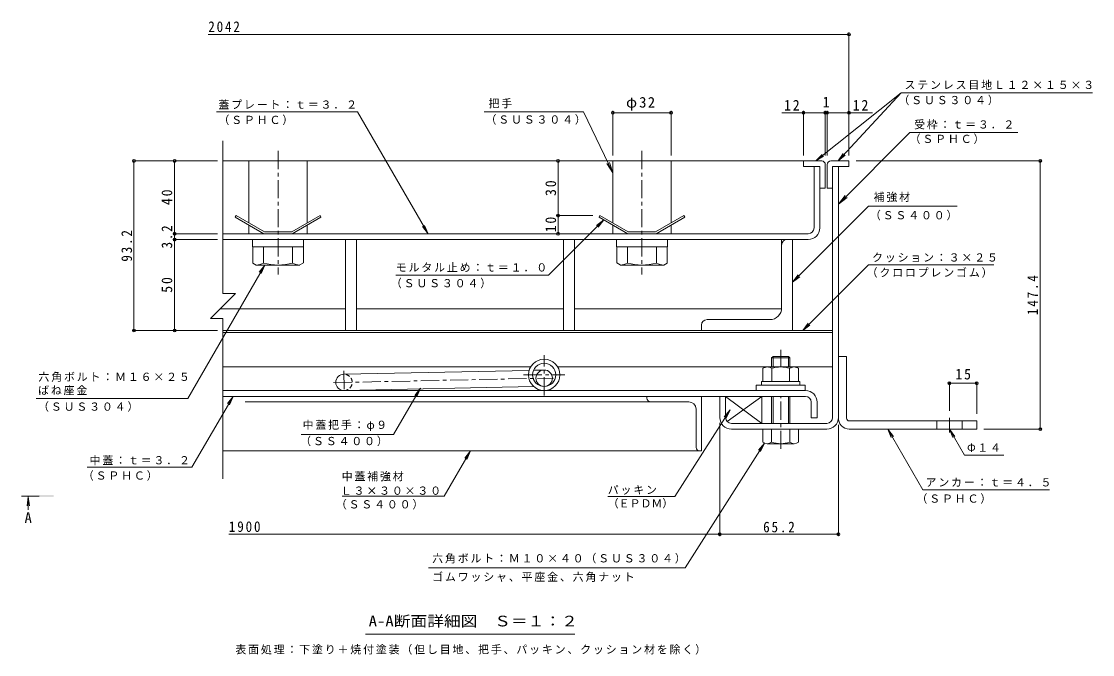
# Model space of a CAD drawing. Units: millimetres on the paper, enlarged 10 times, with parts at other scales. Extents: x -2686 to 2789, y -1962 to 1756.
# Drawn here: x -154 to 2789, y 16 to 1756 of the extents above; entities that cross this region are included whole.
import ezdxf
from ezdxf.enums import TextEntityAlignment as Align

# ---------------------------------------------------------------- set-up
doc = ezdxf.new("R2010")
doc.units = ezdxf.units.MM
doc.header["$LTSCALE"] = 10
doc.header["$PDMODE"] = 32
doc.header["$PDSIZE"] = 8
doc.linetypes.add('CHAIN1', pattern=[8, 5, -1, 1, -1])
doc.linetypes.add('DASHED1', pattern=[1.8, 1.2, -0.6])
for name, color, linetype, lineweight in [('0-2_仕上', 4, 'Continuous', 9), ('0-5_寸法', 7, 'Continuous', 9), ('D-1', 2, 'Continuous', 9), ('D-2', 3, 'Continuous', 9), ('D-3', 4, 'Continuous', 9), ('D-5', 7, 'Continuous', 9), ('D-6', 6, 'Continuous', 9), ('D-7', 5, 'Continuous', 5), ('D-8', 5, 'Continuous', 5), ('D-9', 134, 'Continuous', 5), ('D-A', 3, 'Continuous', 9), ('D-B', 6, 'Continuous', 9), ('D-C', 2, 'Continuous', 9), ('D-E', 3, 'Continuous', 9), ('D-F', 7, 'Continuous', 9)]:
    doc.layers.add(name, color=color, linetype=linetype, lineweight=lineweight)
doc.styles.add('ＭＳ ゴシック', font='')
doc.styles.get('ＭＳ ゴシック').set_extended_font_data('MS Gothic')

msp = doc.modelspace()

# ---------------------------------------------------------------- linework, layer by layer
at = {"layer": '0-2_仕上', "linetype": 'CHAIN1'}
msp.add_line((-154.03, 452.09), (-105.4, 452.09), dxfattribs=at)
at = {"layer": '0-2_仕上'}
for q in [(-138.66, 425.3), (-132.14, 425.3), (-135.4, 414.48)]:
    msp.add_line((-135.4, 450.09), q, dxfattribs=at)
msp.add_solid([(-105.4, 450.09), (-105.4, 454.09), (-65.4, 450.09), (-65.4, 454.09)], dxfattribs=at)
at = {"layer": 'D-1'}
for p, q in [((2074.84, 667.91), (2074.84, 1357.91)), ((2090.84, 1357.91), (2074.84, 1357.91)), ((2090.84, 667.91), (2090.84, 1357.91)), ((1780.84, 667.91), (1780.84, 725.91)), ((2058.84, 651.91), (1796.84, 651.91)), ((1796.84, 635.91), (1907.34, 635.91)), ((2058.84, 635.91), (1957.34, 635.91))]:
    msp.add_line(p, q, dxfattribs=at)
msp.add_lwpolyline([(1764.84, 667.91), (1764.84, 725.91), (1780.84, 725.91)], dxfattribs=at)
for centre, radius, start, end in [((1796.84, 667.91), 32, 180, 270), ((1796.84, 667.91), 16, 180, 270), ((2058.84, 667.91), 16, 270, 0), ((2058.84, 667.91), 32, 270, 0)]:
    msp.add_arc(centre, radius, start, end, dxfattribs=at)
at = {"layer": 'D-2'}
for p, q in [((2023.84, 1188.91), (2023.84, 1357.91)), ((2039.84, 1357.91), (2023.84, 1357.91)), ((2039.84, 1188.91), (2039.84, 1357.91)), ((2007.84, 1172.91), (399.84, 1172.91)), ((399.84, 1156.91), (2007.84, 1156.91))]:
    msp.add_line(p, q, dxfattribs=at)
at = {"layer": 'D-2', "linetype": 'CHAIN1'}
for p, q in [((1282.34, 728.42), (1282.34, 839.4)), ((1225.59, 785.16), (1339.08, 785.16))]:
    msp.add_line(p, q, dxfattribs=at)
at = {"layer": 'D-2'}
for radius in [43.25, 31.75]:
    msp.add_circle((1282.34, 785.16), radius, dxfattribs=at)
for radius in [32, 16]:
    msp.add_arc((2007.84, 1188.91), radius, 270, 0, dxfattribs=at)
at = {"layer": 'D-3'}
for p, q in [((2044.84, 1372.91), (399.84, 1372.91)), ((1994.84, 1372.91), (1994.84, 1357.91)), ((1994.84, 1357.91), (2039.84, 1357.91)), ((2039.84, 1357.91), (2039.84, 1297.91)), ((2054.84, 1362.91), (2054.84, 1297.91)), ((2059.84, 1362.91), (2059.84, 1297.91)), ((2069.84, 1372.91), (2119.84, 1372.91)), ((2119.84, 1357.91), (2074.84, 1357.91)), ((2074.84, 1297.91), (2074.84, 1357.91)), ((2119.84, 1372.91), (2119.84, 1357.91)), ((2039.84, 1297.91), (2054.84, 1297.91)), ((2074.84, 1297.91), (2059.84, 1297.91)), ((435.64, 1222.91), (513.59, 1177.91)), ((666.53, 1222.91), (588.59, 1177.91)), ((1435.64, 1222.91), (1513.59, 1177.91)), ((1666.53, 1222.91), (1588.59, 1177.91)), ((513.59, 1177.91), (588.59, 1177.91)), ((1513.59, 1177.91), (1588.59, 1177.91)), ((589.93, 1172.91), (512.25, 1172.91)), ((1589.93, 1172.91), (1512.25, 1172.91))]:
    msp.add_line(p, q, dxfattribs=at)
for points in [[(435.64, 1222.91), (433.14, 1218.58), (512.25, 1172.91)], [(666.53, 1222.91), (669.03, 1218.58), (589.93, 1172.91)], [(1435.64, 1222.91), (1433.14, 1218.58), (1512.25, 1172.91)], [(1666.53, 1222.91), (1669.03, 1218.58), (1589.93, 1172.91)]]:
    msp.add_lwpolyline(points, dxfattribs=at)
for centre, start, end in [((2044.84, 1362.91), 0, 90), ((2069.84, 1362.91), 90, 180)]:
    msp.add_arc(centre, 10, start, end, dxfattribs=at)
at = {"layer": 'D-5'}
for p, q in [((2263.38, 1560.31), (2028.74, 1372.91)), ((2263.38, 1560.31), (2089.87, 1372.91)), ((2263.38, 1560.31), (2789.23, 1560.31)), ((381.99, 1507.66), (769.17, 1507.66)), ((963.46, 1172.91), (769.17, 1507.66)), ((1390.67, 1507.66), (1117.42, 1507.66)), ((1390.67, 1507.66), (1471.08, 1340.57)), ((2287.23, 1450.95), (2090.84, 1253.88)), ((2287.23, 1450.95), (2583.57, 1450.95)), ((2028.75, 1372.91), (2046.08, 1390.93)), ((2028.75, 1372.91), (2050.15, 1385.83)), ((2089.87, 1372.91), (2104.31, 1393.31)), ((2089.87, 1372.91), (2109.1, 1388.88)), ((1471.08, 1340.57), (1454.66, 1365.68)), ((1471.08, 1340.57), (1461.71, 1369.07)), ((2090.84, 1253.88), (2109.06, 1277.71)), ((2090.84, 1253.88), (2114.6, 1272.18)), ((2417.33, 1248.66), (2173.78, 1248.66)), ((1293.96, 1058.75), (1446.23, 1211.02)), ((1446.23, 1211.02), (1426.4, 1195.8)), ((1446.23, 1211.02), (1431.01, 1191.19)), ((963.46, 1172.91), (948.2, 1192.71)), ((963.46, 1172.91), (953.84, 1195.99)), ((514.61, 1086.91), (303.08, 720.53)), ((514.61, 1086.91), (499.39, 1067.08)), ((514.61, 1086.91), (505.04, 1063.81)), ((2173.78, 1087.9), (1992.79, 906.91)), ((2173.78, 1087.9), (2518.32, 1087.9)), ((875.03, 1058.75), (1293.96, 1058.75)), ((1964.84, 1039.72), (1984.67, 1054.94)), ((1992.79, 906.91), (2008.01, 926.75)), ((1992.79, 906.91), (2012.62, 922.13)), ((942.35, 748.56), (927.08, 728.76)), ((942.35, 748.56), (932.73, 725.48)), ((-113.77, 720.53), (303.08, 720.53)), ((314.67, 531.09), (427.74, 725.91)), ((427.74, 725.91), (412.48, 706.11)), ((427.74, 725.91), (418.12, 702.83)), ((1641.6, 450.78), (1793.32, 688.89)), ((1793.32, 688.89), (1777.25, 669.74)), ((1793.32, 688.89), (1782.76, 666.23)), ((2226.61, 635.91), (2236.17, 612.81)), ((2226.61, 635.91), (2323.02, 468.92)), ((2226.61, 635.91), (2241.83, 616.07)), ((2395.84, 635.91), (2405.4, 612.81)), ((2395.84, 635.91), (2411.06, 616.07)), ((2395.84, 635.91), (2436.95, 564.7)), ((1669.38, 254.78), (1887.79, 597.53)), ((1887.79, 597.53), (1871.72, 578.38)), ((1887.79, 597.53), (1877.22, 574.88)), ((1007.63, 451.96), (1079.58, 575.91)), ((1079.58, 575.91), (1064.31, 556.11)), ((1079.58, 575.91), (1069.96, 552.83)), ((2436.95, 564.7), (2545, 564.7)), ((26.95, 531.09), (314.67, 531.09)), ((727.26, 451.96), (1007.63, 451.96)), ((1457.03, 450.78), (1641.6, 450.78)), ((2323.02, 468.92), (2670.46, 468.92)), ((964.5, 254.78), (1669.38, 254.78)), ((1366.35, 72.57), (791.35, 72.57))]:
    msp.add_line(p, q, dxfattribs=at)
for points in [[(2173.78, 1248.66), (1964.84, 1039.72), (1980.06, 1059.56)], [(614.95, 621.64), (868.68, 621.64), (942.35, 748.56)]]:
    msp.add_lwpolyline(points, dxfattribs=at)
at = {"layer": 'D-6'}
for p, q in [((2074.84, 1266.9), (2074.84, 1251.9)), ((399.84, 906.91), (2074.84, 906.91)), ((399.84, 901.91), (2074.84, 901.91)), ((1244.96, 806.91), (399.84, 806.91)), ((731.87, 786.9), (1240.9, 797.55)), ((1253.21, 797.8), (1281.87, 798.4)), ((1319.72, 806.91), (1889.84, 806.91)), ((1974.84, 806.91), (2074.84, 806.91)), ((732.81, 741.91), (1253.64, 752.8)), ((1282.34, 753.4), (1282.81, 753.41)), ((1780.84, 725.91), (1780.84, 667.91)), ((1785.35, 656.76), (1880.84, 725.91))]:
    msp.add_line(p, q, dxfattribs=at)
at = {"layer": 'D-6', "linetype": 'CHAIN1'}
for p, q in [((731.68, 795.91), (732.93, 736.03)), ((703.82, 763.81), (1307.62, 776.44))]:
    msp.add_line(p, q, dxfattribs=at)
at = {"layer": 'D-6'}
msp.add_lwpolyline([(1796.84, 651.91), (1880.84, 651.91), (1880.84, 725.91), (1780.84, 725.91), (1880.84, 651.91)], dxfattribs=at)
msp.add_circle((1282.34, 775.91), 22.5, dxfattribs=at)
msp.add_arc((732.34, 764.41), 22.5, 90, 270, dxfattribs=at)
at = {"layer": 'D-6', "linetype": 'DASHED1'}
msp.add_arc((732.34, 764.41), 22.5, 270, 90, dxfattribs=at)
at = {"layer": 'D-7', "linetype": 'CHAIN1'}
for p, q in [((1932.34, 806.91), (1932.34, 853.57)), ((1932.34, 581.52), (1932.34, 725.91))]:
    msp.add_line(p, q, dxfattribs=at)
at = {"layer": 'D-7'}
for p, q in [((1911.4, 835.91), (1907.34, 831.85)), ((1957.34, 831.85), (1907.34, 831.85)), ((1907.34, 806.91), (1907.34, 831.85)), ((1953.28, 835.91), (1911.4, 835.91)), ((1911.4, 806.91), (1911.4, 835.91)), ((1953.28, 835.91), (1957.34, 831.85)), ((1953.28, 806.91), (1953.28, 835.91)), ((1957.34, 831.85), (1957.34, 808.41)), ((1957.34, 831.85), (1957.34, 806.91)), ((1907.34, 725.91), (1907.34, 651.91)), ((1911.4, 651.91), (1911.4, 725.91)), ((1953.28, 651.91), (1953.28, 725.91)), ((1957.34, 725.91), (1957.34, 651.91)), ((1981.34, 635.91), (1883.34, 635.91)), ((1883.34, 600.38), (1883.34, 635.91)), ((1907.34, 635.91), (1907.34, 600.38)), ((1957.34, 635.91), (1957.34, 600.38)), ((1981.34, 600.38), (1981.34, 635.91)), ((1969.34, 595.91), (1895.34, 595.91))]:
    msp.add_line(p, q, dxfattribs=at)
at = {"layer": 'D-7', "color": 2, "lineweight": 9}
for p, q in [((1883.26, 803.11), (1889.84, 806.91)), ((1883.26, 803.11), (1883.26, 766.91)), ((1974.84, 806.91), (1889.84, 806.91)), ((1907.8, 803.11), (1907.8, 766.91)), ((1956.87, 803.11), (1956.87, 766.91))]:
    msp.add_line(p, q, dxfattribs=at)
at = {"layer": 'D-7', "color": 6, "lineweight": 9}
for p, q in [((1879.84, 766.91), (1879.84, 756.91)), ((1879.84, 756.91), (1984.84, 756.91))]:
    msp.add_line(p, q, dxfattribs=at)
at = {"layer": 'D-7', "color": 134}
for p, q in [((1864.84, 756.91), (1864.84, 741.91)), ((1864.84, 756.91), (1999.84, 756.91)), ((1864.84, 741.91), (1999.84, 741.91)), ((1999.84, 756.91), (1999.84, 741.91))]:
    msp.add_line(p, q, dxfattribs=at)
at = {"layer": 'D-7', "color": 2, "lineweight": 9}
msp.add_lwpolyline([(1974.84, 806.91), (1981.41, 803.11), (1981.41, 766.91), (1883.26, 766.91)], dxfattribs=at)
at = {"layer": 'D-7', "color": 6, "lineweight": 9}
msp.add_lwpolyline([(1879.84, 766.91), (1984.84, 766.91), (1984.84, 756.91)], dxfattribs=at)
at = {"layer": 'D-7', "color": 2, "lineweight": 9}
for centre, radius, start, end in [((1897.74, 778.03), 28.97, 94.38438, 120), ((1894.76, 782.71), 24.21, 57.42749, 88.18784), ((1932.34, 725.7), 81.2, 72.41188, 107.5881), ((1969.91, 782.71), 24.21, 91.81215, 122.57249), ((1966.93, 778.03), 28.97, 59.99998, 85.6156)]:
    msp.add_arc(centre, radius, start, end, dxfattribs=at)
at = {"layer": 'D-7'}
for centre, radius, start, end in [((1895.34, 614.24), 18.33, 229.1022, 310.89809), ((1932.34, 667.99), 72.08, 249.70546, 290.29454), ((1969.34, 614.24), 18.33, 229.10191, 310.8978)]:
    msp.add_arc(centre, radius, start, end, dxfattribs=at)
at = {"layer": 'D-8'}
for p, q in [((1964.84, 1156.91), (399.84, 1156.91)), ((1964.84, 906.91), (1964.84, 1156.91)), ((399.84, 906.91), (1964.84, 906.91))]:
    msp.add_line(p, q, dxfattribs=at)
at = {"layer": 'D-9'}
for p, q in [((1964.83, 906.91), (1964.83, 1156.91)), ((481.59, 1136.91), (481.59, 1092.4)), ((511.09, 1092.4), (511.09, 1136.91)), ((591.09, 1092.4), (591.09, 1136.91)), ((620.59, 1136.91), (620.59, 1092.54)), ((1481.58, 1136.91), (1481.58, 1092.54)), ((1511.09, 1092.4), (1511.09, 1136.91)), ((1591.09, 1092.4), (1591.09, 1136.91)), ((1620.59, 1136.91), (1620.59, 1092.4)), ((1934.83, 1141.91), (1934.83, 969.41)), ((491.09, 1086.91), (481.59, 1092.4)), ((611.04, 1087.03), (620.59, 1092.54)), ((1491.13, 1087.03), (1481.58, 1092.54)), ((1611.09, 1086.91), (1620.59, 1092.4)), ((491.09, 1086.91), (610.84, 1086.91)), ((1611.09, 1086.91), (1491.33, 1086.91)), ((1714.83, 921.91), (1714.83, 906.91)), ((1902.33, 936.91), (1729.83, 936.91)), ((1714.83, 906.91), (1964.83, 906.91))]:
    msp.add_line(p, q, dxfattribs=at)
for centre, radius, start, end in [((1949.83, 1141.91), 15, 90, 180), ((492.38, 1121.42), 34.53, 267.86055, 302.81094), ((551.09, 1235.51), 148.6, 254.38446, 285.61554), ((609.8, 1121.42), 34.53, 237.18906, 272.13945), ((1492.37, 1121.42), 34.53, 267.86055, 302.81094), ((1551.08, 1235.51), 148.6, 254.38446, 285.61554), ((1609.8, 1121.42), 34.53, 237.18906, 272.13945), ((1902.33, 969.41), 32.5, 270, 0), ((1729.83, 921.91), 15, 90, 180)]:
    msp.add_arc(centre, radius, start, end, dxfattribs=at)
at = {"layer": 'D-A'}
for p, q in [((2000.34, 741.91), (399.84, 741.91)), ((399.84, 725.91), (2000.34, 725.91)), ((2016.34, 709.91), (2016.34, 666.91)), ((2032.34, 709.91), (2032.34, 666.91)), ((2016.34, 666.91), (2032.34, 666.91))]:
    msp.add_line(p, q, dxfattribs=at)
for radius in [32, 16]:
    msp.add_arc((2000.34, 709.91), radius, 0, 90, dxfattribs=at)
at = {"layer": 'D-B', "color": 4}
for p, q in [((399.84, 1156.91), (736.5, 1156.91)), ((736.5, 1156.91), (736.5, 966.91)), ((766.5, 966.91), (766.5, 1156.91)), ((1335.67, 1156.91), (766.5, 1156.91)), ((1335.67, 966.91), (1335.67, 1156.91)), ((1365.67, 1156.91), (1365.67, 966.91)), ((1934.83, 1156.91), (1365.67, 1156.91)), ((1934.83, 966.91), (1934.83, 1156.91)), ((392.34, 966.91), (736.5, 966.91)), ((1335.67, 966.91), (766.5, 966.91)), ((1365.67, 966.91), (1934.83, 966.91))]:
    msp.add_line(p, q, dxfattribs=at)
at = {"layer": 'D-B'}
for p, q in [((1564.84, 725.91), (460.75, 725.91)), ((1574.84, 710.91), (460.75, 710.91)), ((1564.84, 725.91), (1714.84, 725.91)), ((1564.84, 720.91), (1564.84, 725.91)), ((1574.84, 710.91), (1679.84, 710.91)), ((1714.84, 725.91), (1714.84, 575.91)), ((1699.84, 585.91), (1699.84, 690.91)), ((1709.84, 575.91), (399.84, 575.91)), ((1709.84, 575.91), (1714.84, 575.91))]:
    msp.add_line(p, q, dxfattribs=at)
for centre, radius, start, end in [((1574.84, 720.91), 10, 180, 270), ((1679.84, 690.91), 20, 0, 90), ((1709.84, 585.91), 10, 180, 270)]:
    msp.add_arc(centre, radius, start, end, dxfattribs=at)
at = {"layer": 'D-C', "linetype": 'CHAIN1'}
for p, q in [((551.09, 1400.59), (551.09, 1061.28)), ((1551.09, 1400.59), (1551.09, 1061.28))]:
    msp.add_line(p, q, dxfattribs=at)
at = {"layer": 'D-C'}
for p, q in [((631.09, 1372.91), (471.09, 1372.91)), ((471.09, 1202.45), (471.09, 1372.91)), ((631.09, 1202.45), (631.09, 1372.91)), ((1471.08, 1372.91), (1631.09, 1372.91)), ((1471.08, 1202.45), (1471.08, 1372.91)), ((1631.09, 1202.45), (1631.09, 1372.91)), ((471.09, 1172.91), (471.09, 1196.67)), ((631.09, 1172.91), (631.09, 1196.67)), ((1471.08, 1172.91), (1471.08, 1196.68)), ((1631.09, 1172.91), (1631.09, 1196.67)), ((471.09, 1172.91), (631.09, 1172.91)), ((736.5, 1156.91), (766.5, 1156.91)), ((766.5, 1156.91), (766.5, 906.91)), ((1365.67, 1156.91), (1335.67, 1156.91)), ((1335.67, 1156.91), (1335.67, 906.91)), ((1631.09, 1172.91), (1471.08, 1172.91))]:
    msp.add_line(p, q, dxfattribs=at)
at = {"layer": 'D-C', "color": 134, "lineweight": 5}
for p, q in [((621.09, 1156.91), (481.09, 1156.91)), ((481.09, 1156.91), (481.09, 1136.91)), ((1481.08, 1156.91), (1481.08, 1136.91)), ((1481.08, 1156.91), (1621.08, 1156.91)), ((1621.08, 1156.91), (1621.08, 1136.91)), ((1481.08, 1136.91), (1621.08, 1136.91))]:
    msp.add_line(p, q, dxfattribs=at)
msp.add_lwpolyline([(621.09, 1156.91), (621.09, 1136.91), (481.09, 1136.91)], dxfattribs=at)
at = {"layer": 'D-C'}
for points in [[(766.5, 906.91), (736.5, 906.91), (736.5, 1156.91)], [(1335.67, 906.91), (1365.67, 906.91), (1365.67, 1156.91)]]:
    msp.add_lwpolyline(points, dxfattribs=at)
at = {"layer": 'D-E'}
for p, q in [((2090.84, 835.91), (2090.84, 667.91)), ((2090.84, 835.91), (2113.34, 835.91)), ((2113.34, 665.91), (2113.34, 835.91)), ((2120.84, 658.41), (2470.84, 658.41)), ((2360.84, 635.91), (2360.84, 658.41)), ((2430.84, 635.91), (2430.84, 658.41)), ((2470.84, 658.41), (2470.84, 635.91)), ((2470.84, 635.91), (2120.84, 635.91))]:
    msp.add_line(p, q, dxfattribs=at)
at = {"layer": 'D-E', "linetype": 'CHAIN1'}
msp.add_line((2395.84, 627.17), (2395.84, 666.62), dxfattribs=at)
at = {"layer": 'D-E'}
for radius, start in [(30, 176.17647), (7.5, 180.00027)]:
    msp.add_arc((2120.84, 665.91), radius, start, 270, dxfattribs=at)
at = {"layer": 'D-F'}
for p, q in [((2119.84, 1720.89), (359.38, 1720.89)), ((2119.84, 1387.91), (2119.84, 1725.89)), ((1471.09, 1387.91), (1471.09, 1510.53)), ((1471.09, 1505.53), (1631.09, 1505.53)), ((1631.09, 1387.91), (1631.09, 1510.53)), ((1935.27, 1505.53), (2054.84, 1505.53)), ((1994.84, 1387.91), (1994.84, 1510.53)), ((2054.84, 1387.91), (2054.84, 1510.53)), ((2054.84, 1505.53), (2059.84, 1505.53)), ((2059.84, 1387.91), (2059.84, 1510.53)), ((2059.84, 1505.53), (2184.19, 1505.53)), ((399.84, 1428.67), (399.84, 1008.82)), ((384.84, 1372.91), (152.29, 1372.91)), ((155.29, 906.91), (155.29, 1372.91)), ((266.73, 1172.91), (266.73, 1372.91)), ((1320.38, 1222.91), (1320.38, 1372.91)), ((2648.46, 1372.91), (2139.84, 1372.91)), ((2645.46, 635.91), (2645.46, 1372.91)), ((1317.38, 1222.91), (1415.64, 1222.91)), ((1320.38, 1172.91), (1320.38, 1222.91)), ((384.84, 1172.91), (261.73, 1172.91)), ((384.84, 1156.91), (261.73, 1156.91)), ((266.73, 1156.91), (266.73, 1172.91)), ((266.73, 906.91), (266.73, 1156.91)), ((434.24, 1008.82), (365.43, 940)), ((399.84, 1008.82), (434.24, 1008.82)), ((399.84, 940), (365.43, 940)), ((399.84, 940), (399.84, 499.37)), ((152.29, 906.91), (384.84, 906.91)), ((2395.84, 765.16), (2395.84, 686.62)), ((2395.84, 762.16), (2470.84, 762.16)), ((2470.84, 765.16), (2470.84, 678.41)), ((1764.83, 652.91), (1764.83, 342.01)), ((2090.84, 344.01), (2090.84, 647.91)), ((2648.46, 635.91), (2490.84, 635.91)), ((1764.83, 347.01), (416.06, 347.01)), ((1764.83, 347.01), (2090.84, 347.01))]:
    msp.add_line(p, q, dxfattribs=at)
for p in [(2119.84, 1720.89), (1471.09, 1505.53), (1631.09, 1505.53), (1994.84, 1505.53), (2054.84, 1505.53), (2059.84, 1505.53), (2119.84, 1505.53), (155.29, 1372.91), (266.73, 1372.91), (1320.38, 1372.91), (2645.46, 1372.91), (1320.38, 1222.91), (266.73, 1172.91), (266.73, 1156.91), (1320.38, 1172.91), (155.29, 906.91), (266.73, 906.91), (2395.84, 762.16), (2470.84, 762.16), (2645.46, 635.91), (1764.83, 347.01), (2090.84, 347.01)]:
    msp.add_point(p, dxfattribs=at)

# ---------------------------------------------------------------- texts
at = {"layer": '0-5_寸法', "color": 2, "style": 'ＭＳ ゴシック'}
msp.add_text('A', height=29.33, dxfattribs=at).set_placement((-145.4, 369.39), align=Align.BOTTOM_LEFT)
at = {"layer": 'D-5', "style": 'ＭＳ ゴシック'}
msp.add_text('（ＥＰＤＭ）', height=21.99, dxfattribs=at).set_placement((1457.03, 414.22), align=Align.BOTTOM_LEFT)
at = {"layer": 'D-5', "color": 2, "style": 'ＭＳ ゴシック', "width": 1.15}
msp.add_text('A-A断面詳細図\u3000Ｓ＝１：２', height=29.33, dxfattribs=at).set_placement((800.1, 85.07), align=Align.BOTTOM_LEFT)
at = {"layer": 'D-5', "char_height": 21.99, "attachment_point": 7, "style": 'ＭＳ ゴシック'}
for s, insert in [('\\T1.17;ステンレス目地Ｌ１２×１５×３', (2272.58, 1568.47)), ('\\T1.17;蓋プレート：ｔ＝３．２', (387.32, 1515.21)), ('\\T1.17;把手', (1129.51, 1517.5)), ('\\T1.17;（ＳＵＳ３０４）', (2255.74, 1526.03)), ('\\T1.17;（ＳＵＳ３０４）', (1121.1, 1472.6)), ('\\T1.17;（ＳＰＨＣ）', (387.32, 1471.54)), ('\\T1.17;受枠：ｔ＝３．２', (2298.73, 1459.51)), ('\\T1.17;（ＳＰＨＣ）', (2286.57, 1419.36)), ('\\T1.17;補強材', (2187.53, 1260.14)), ('\\T1.17;（ＳＳ４００）', (2177.33, 1209.62)), ('\\T1.17;クッション：３×２５', (2183.33, 1094.23)), ('\\T1.17;モルタル止め：ｔ＝１．０', (874.63, 1067.76)), ('\\T1.17;（クロロプレンゴム）', (2168.51, 1052.13)), ('\\T1.17;（ＳＵＳ３０４）', (861.07, 1022.85)), ('\\T1.17;六角ボルト：Ｍ１６×２５', (-107.24, 765.89)), ('\\T1.17;ばね座金', (-108.29, 729.16)), ('\\T1.17;（ＳＵＳ３０４）', (-108.29, 683.61)), ('\\T1.17;中蓋把手：φ９', (618.67, 630.53)), ('\\T1.17;（ＳＳ４００）', (612.03, 588.99)), ('\\T1.17;Φ１４', (2444.25, 573.22)), ('\\T1.17;中蓋：ｔ＝３．２', (33.38, 536.79)), ('\\T1.17;（ＳＰＨＣ）', (14.7, 494.23)), ('\\T1.17;中蓋補強材', (725.98, 492.46)), ('\\T1.17;アンカー：ｔ＝４．５', (2330.32, 477.44)), ('\\T1.17;Ｌ３×３０×３０', (723.63, 455.27)), ('\\T1.17;パッキン', (1457.03, 455.61)), ('\\T1.17;（ＳＳ４００）', (709.79, 415.13)), ('\\T1.17;（ＳＰＨＣ）', (2305.34, 430.84)), ('\\T1.17;六角ボルト：Ｍ１０×４０（ＳＵＳ３０４）', (974.65, 266.8)), ('\\T1.17;ゴムワッシャ、平座金、六角ナット', (974.65, 215.97)), ('\\T1.17;表面処理：下塗り＋焼付塗装（但し目地、把手、パッキン、クッション材を除く）', (433.85, 16.44))]:
    msp.add_mtext(s, dxfattribs=dict(at, insert=insert))
at = {"layer": 'D-F', "color": 2, "style": 'ＭＳ ゴシック'}
msp.add_text('1', height=29.33, dxfattribs=at).set_placement((2047.34, 1511.53), align=Align.BOTTOM_LEFT)
at = {"layer": 'D-F', "color": 2, "char_height": 29.33, "attachment_point": 7, "style": 'ＭＳ ゴシック'}
for s, insert in [('\\T1.28;\\W0.9;2042', (359.38, 1726.89)), ('\\T1.19;φ32', (1507.34, 1511.53)), ('\\T1.27;\\W0.95;12', (1941.37, 1511.53)), ('\\T1.27;\\W0.95;12', (2130.11, 1511.53)), ('\\T1.27;\\W0.95;15', (2412.09, 772.16)), ('\\T1.28;\\W0.9;1900', (416.06, 353.01)), ('\\T1.28;\\W0.9;65.2', (1884.08, 352.01))]:
    msp.add_mtext(s, dxfattribs=dict(at, insert=insert))
at = {"layer": 'D-F', "color": 2, "char_height": 29.33, "attachment_point": 7, "rotation": 90, "style": 'ＭＳ ゴシック'}
for s, insert in [('\\T1.27;\\W0.95;30', (1315.38, 1276.66)), ('\\T1.27;\\W0.95;40', (260.73, 1251.66)), ('\\T1.27;\\W0.95;10', (1315.38, 1176.66)), ('\\T1.28;\\W0.9;93.2', (150.29, 1096.16)), ('\\T1.27;\\W0.9;3.2', (260.73, 1132.41)), ('\\T1.27;\\W0.95;50', (260.73, 1010.66)), ('\\T1.28;\\W0.9;147.4', (2639.46, 949.41))]:
    msp.add_mtext(s, dxfattribs=dict(at, insert=insert))

doc.saveas('drawing.dxf')
